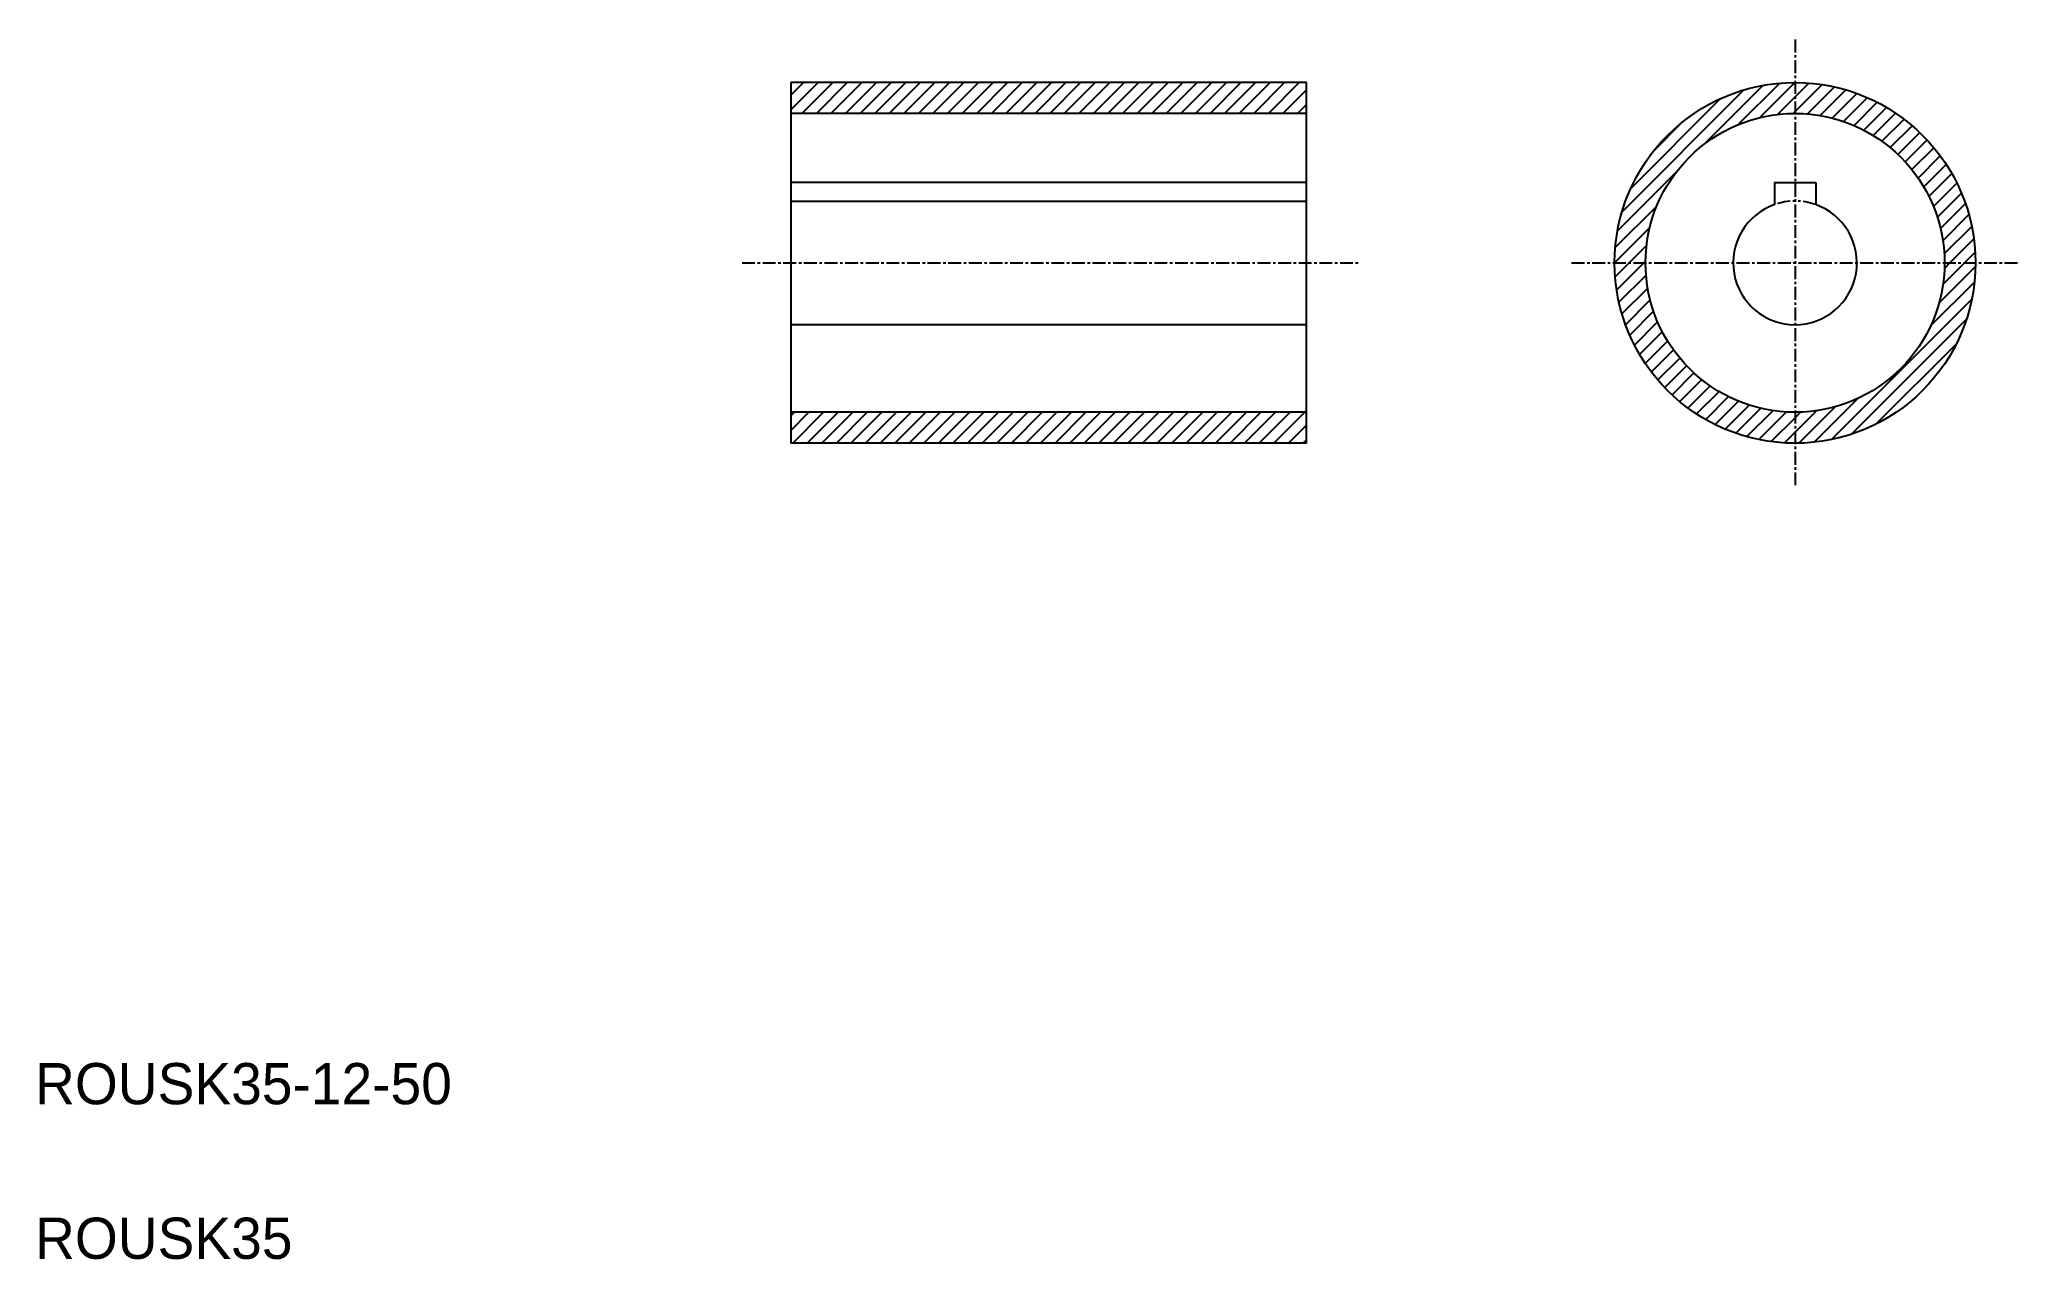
# Model space of a CAD drawing. Extents: x 10 to 202, y 10 to 128.
import ezdxf

# ---------------------------------------------------------------- set-up
doc = ezdxf.new("R2010")
doc.units = 0
doc.linetypes.add('CENTER', pattern=[2, 1.25, -0.25, 0.25, -0.25])
doc.linetypes.add('PHANTOM', pattern=[2.5, 1.25, -0.25, 0.25, -0.25, 0.25, -0.25])
doc.layers.get('0').update_dxf_attribs({"linetype": 'CONTINUOUS'})
doc.layers.add('CENTER', color=1, linetype='CENTER')

# ---------------------------------------------------------------- blocks, each defined once
blk = doc.blocks.new('*X2')
at = {"color": 0}
for p, q in [((83.32, 121.5), (85.96, 124.14)), ((83.32, 122.91), (84.55, 124.14)), ((84.37, 121.14), (87.37, 124.14)), ((85.79, 121.14), (88.79, 124.14)), ((87.2, 121.14), (90.2, 124.14)), ((88.62, 121.14), (91.62, 124.14)), ((90.03, 121.14), (93.03, 124.14)), ((91.45, 121.14), (94.45, 124.14)), ((92.86, 121.14), (95.86, 124.14)), ((94.27, 121.14), (97.27, 124.14)), ((95.69, 121.14), (98.69, 124.14)), ((97.1, 121.14), (100.1, 124.14)), ((98.52, 121.14), (101.52, 124.14)), ((99.93, 121.14), (102.93, 124.14)), ((101.34, 121.14), (104.34, 124.14)), ((102.76, 121.14), (105.76, 124.14)), ((104.17, 121.14), (107.17, 124.14)), ((105.59, 121.14), (108.59, 124.14)), ((107, 121.14), (110, 124.14)), ((108.42, 121.14), (111.42, 124.14)), ((109.83, 121.14), (112.83, 124.14)), ((111.24, 121.14), (114.24, 124.14)), ((112.66, 121.14), (115.66, 124.14)), ((114.07, 121.14), (117.07, 124.14)), ((115.49, 121.14), (118.49, 124.14)), ((116.9, 121.14), (119.9, 124.14)), ((118.32, 121.14), (121.32, 124.14)), ((119.73, 121.14), (122.73, 124.14)), ((121.14, 121.14), (124.14, 124.14)), ((122.56, 121.14), (125.56, 124.14)), ((123.97, 121.14), (126.97, 124.14)), ((125.39, 121.14), (128.39, 124.14)), ((126.8, 121.14), (129.8, 124.14)), ((128.21, 121.14), (131.21, 124.14)), ((129.63, 121.14), (132.63, 124.14)), ((131.04, 121.14), (133.32, 123.42)), ((163.94, 111.61), (175.75, 123.42)), ((171.87, 118.13), (177.6, 123.86)), ((175.21, 120.06), (179.24, 124.08)), ((177.3, 120.74), (180.71, 124.14)), ((180.72, 122.74), (182.07, 124.09)), ((180.72, 121.32), (183.34, 123.95)), ((181.91, 121.1), (184.53, 123.72)), ((183.16, 120.94), (185.66, 123.43)), ((184.33, 120.69), (186.72, 123.08)), ((132.46, 121.14), (133.32, 122)), ((164.78, 113.87), (173.49, 122.58)), ((179.03, 121.04), (180.72, 122.74)), ((180.54, 121.14), (180.72, 121.32)), ((185.42, 120.36), (187.73, 122.68)), ((186.44, 119.97), (188.69, 122.22)), ((187.4, 119.51), (189.6, 121.72)), ((188.3, 119), (190.47, 121.17)), ((166.98, 117.48), (169.88, 120.38)), ((189.15, 118.44), (191.3, 120.59)), ((189.95, 117.83), (192.08, 119.95)), ((190.7, 117.16), (192.82, 119.28)), ((191.4, 116.45), (193.52, 118.57)), ((192.05, 115.69), (194.19, 117.82)), ((163.5, 109.76), (169.23, 115.49)), ((192.66, 114.87), (194.81, 117.03)), ((193.21, 114.01), (195.39, 116.19)), ((193.71, 113.09), (195.92, 115.31)), ((194.15, 112.12), (196.41, 114.39)), ((194.52, 111.08), (196.86, 113.42)), ((163.28, 108.13), (167.31, 112.15)), ((194.83, 109.98), (197.25, 112.39)), ((163.22, 106.65), (166.63, 110.06)), ((195.06, 108.79), (197.58, 111.32)), ((195.19, 107.51), (197.86, 110.18)), ((164.63, 106.64), (166.32, 108.34)), ((195.74, 106.64), (198.06, 108.97)), ((197.15, 106.64), (198.19, 107.68)), ((163.27, 105.29), (164.63, 106.64)), ((163.42, 104.02), (166.04, 106.64)), ((166.04, 106.64), (166.22, 106.82)), ((194.69, 102.77), (198.22, 106.29)), ((195.07, 104.56), (197.15, 106.64)), ((195.21, 106.11), (195.74, 106.64)), ((163.64, 102.83), (166.27, 105.46)), ((163.93, 101.71), (166.43, 104.2)), ((193.87, 100.53), (198.12, 104.78)), ((164.28, 100.64), (166.68, 103.04)), ((164.69, 99.63), (167, 101.95)), ((184.26, 89.51), (197.86, 103.11)), ((165.14, 98.67), (167.39, 100.93)), ((165.64, 97.76), (167.85, 99.97)), ((186.19, 90.02), (197.34, 101.18)), ((166.19, 96.89), (168.36, 99.06)), ((166.78, 96.07), (168.92, 98.21)), ((188.6, 91.02), (196.34, 98.76)), ((167.41, 95.28), (169.54, 97.41)), ((168.08, 94.54), (170.2, 96.66)), ((168.79, 93.84), (170.91, 95.96)), ((169.54, 93.18), (171.68, 95.31)), ((170.34, 92.56), (172.49, 94.71)), ((171.17, 91.98), (173.35, 94.16)), ((83.32, 90.39), (85.07, 92.14)), ((83.32, 91.8), (83.66, 92.14)), ((83.49, 89.14), (86.49, 92.14)), ((84.9, 89.14), (87.9, 92.14)), ((86.32, 89.14), (89.32, 92.14)), ((87.73, 89.14), (90.73, 92.14)), ((89.14, 89.14), (92.14, 92.14)), ((90.56, 89.14), (93.56, 92.14)), ((91.97, 89.14), (94.97, 92.14)), ((93.39, 89.14), (96.39, 92.14)), ((94.8, 89.14), (97.8, 92.14)), ((96.21, 89.14), (99.21, 92.14)), ((97.63, 89.14), (100.63, 92.14)), ((99.04, 89.14), (102.04, 92.14)), ((100.46, 89.14), (103.46, 92.14)), ((101.87, 89.14), (104.87, 92.14)), ((103.29, 89.14), (106.29, 92.14)), ((104.7, 89.14), (107.7, 92.14)), ((106.11, 89.14), (109.11, 92.14)), ((107.53, 89.14), (110.53, 92.14)), ((108.94, 89.14), (111.94, 92.14)), ((110.36, 89.14), (113.36, 92.14)), ((111.77, 89.14), (114.77, 92.14)), ((113.19, 89.14), (116.19, 92.14)), ((114.6, 89.14), (117.6, 92.14)), ((116.01, 89.14), (119.01, 92.14)), ((117.43, 89.14), (120.43, 92.14)), ((118.84, 89.14), (121.84, 92.14)), ((120.26, 89.14), (123.26, 92.14)), ((121.67, 89.14), (124.67, 92.14)), ((123.08, 89.14), (126.08, 92.14)), ((124.5, 89.14), (127.5, 92.14)), ((125.91, 89.14), (128.91, 92.14)), ((127.33, 89.14), (130.33, 92.14)), ((128.74, 89.14), (131.74, 92.14)), ((130.16, 89.14), (133.16, 92.14)), ((172.05, 91.44), (174.27, 93.66)), ((172.98, 90.95), (175.24, 93.22)), ((173.95, 90.51), (176.28, 92.84)), ((174.97, 90.12), (177.39, 92.53)), ((176.05, 89.78), (178.57, 92.3)), ((177.19, 89.5), (179.85, 92.17)), ((180.72, 90.21), (182.8, 92.29)), ((180.72, 91.62), (181.25, 92.15)), ((181.07, 89.15), (184.6, 92.67)), ((182.58, 89.24), (186.83, 93.5)), ((131.57, 89.14), (133.32, 90.89)), ((178.39, 89.3), (180.72, 91.62)), ((132.98, 89.14), (133.32, 89.47)), ((179.68, 89.17), (180.72, 90.21))]:
    blk.add_line(p, q, dxfattribs=at)

msp = doc.modelspace()

# ---------------------------------------------------------------- linework, layer by layer
at = {"color": 7, "linetype": 'CONTINUOUS'}
for p, q in [((83.32, 124.14), (83.32, 89.14)), ((133.32, 124.14), (83.32, 124.14)), ((133.32, 89.14), (133.32, 124.14)), ((133.32, 121.14), (83.32, 121.14)), ((83.32, 115.39), (83.32, 115.39)), ((133.32, 114.44), (83.32, 114.44)), ((178.72, 114.44), (182.72, 114.44)), ((178.72, 114.44), (178.72, 112.3)), ((182.72, 114.44), (182.72, 112.3)), ((83.32, 112.64), (133.32, 112.64)), ((133.32, 100.64), (83.32, 100.64)), ((133.32, 92.14), (83.32, 92.14)), ((133.32, 89.14), (83.32, 89.14))]:
    msp.add_line(p, q, dxfattribs=at)
msp.add_line((83.32, 106.64), (83.32, 106.64))
for radius in [17.5, 14.5]:
    msp.add_circle((180.72, 106.64), radius, dxfattribs=at)
msp.add_arc((180.72, 106.64), 6, 109.4712, 70.5288, dxfattribs=at)
at = {"color": 3, "linetype": 'PHANTOM'}
msp.add_arc((180.72, 106.64), 6, 70.5288, 109.4712, dxfattribs=at)
at = {"layer": 'CENTER', "color": 1, "linetype": 'CENTER'}
for p, q in [((180.72, 128.31), (180.72, 84.98)), ((78.58, 106.64), (138.37, 106.64)), ((159.05, 106.64), (202.39, 106.64))]:
    msp.add_line(p, q, dxfattribs=at)

# ---------------------------------------------------------------- block references
at = {"color": 3, "linetype": 'CONTINUOUS'}
msp.add_blockref('*X2', (0, 0), dxfattribs=at)

# ---------------------------------------------------------------- texts
at = {"color": 7, "linetype": 'CONTINUOUS'}
for s, p in [('ROUSK35-12-50', (10, 25)), ('ROUSK35', (10, 10))]:
    msp.add_text(s, height=4, dxfattribs=at).set_placement(p)

doc.saveas('drawing.dxf')
